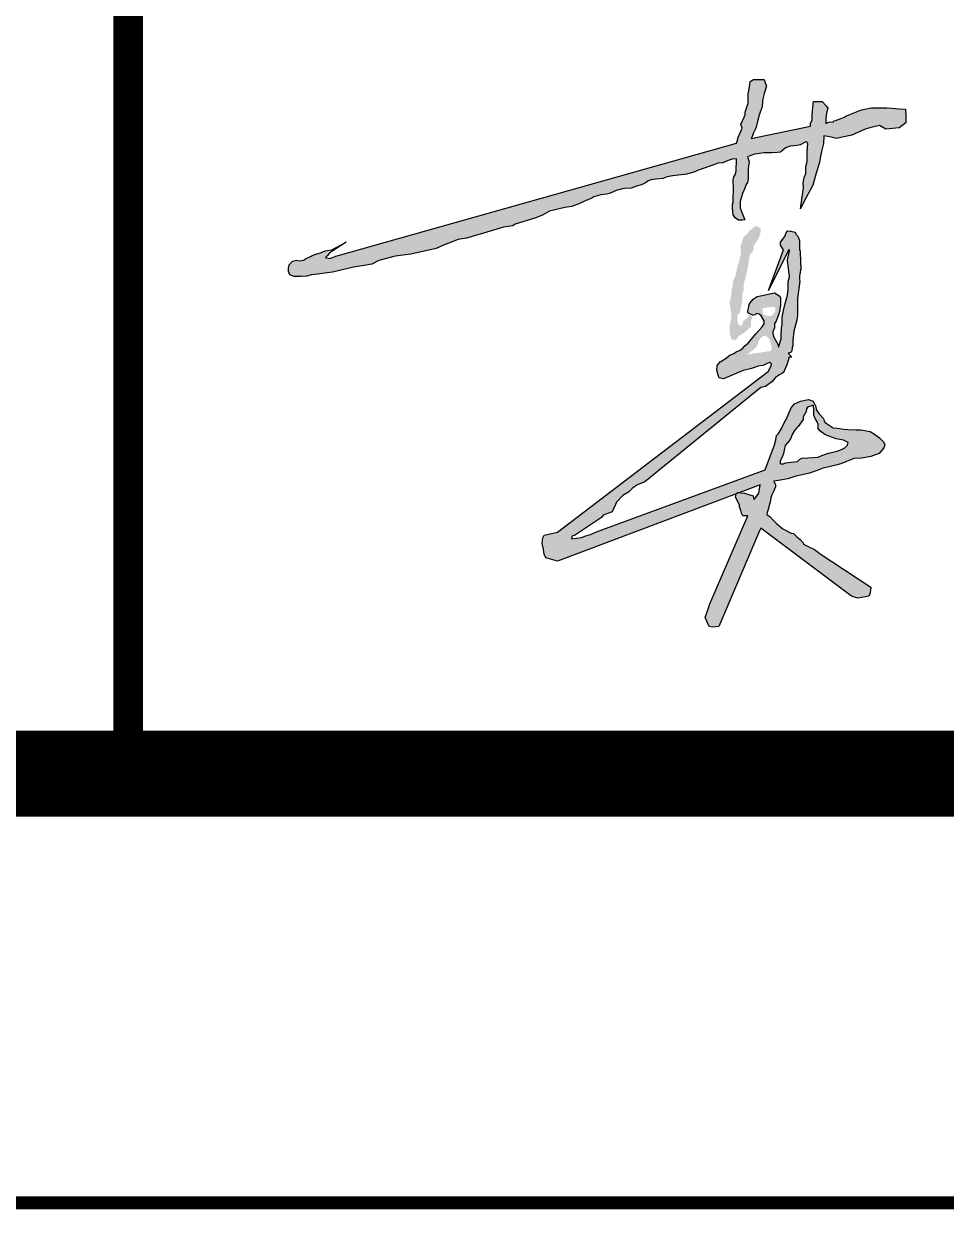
# Model space of a CAD drawing. Header units: millimetres. Extents: x -255 to 9196, y 129 to 426.
# Drawn here: x 2148.4 to 2159.14, y 129.26 to 143.07 of the extents above; entities that cross this region are included whole.
import ezdxf

# ---------------------------------------------------------------- set-up
doc = ezdxf.new("R2010")
doc.units = ezdxf.units.MM
doc.layers.add('不打印', color=7, linetype='Continuous', plot=False)
doc.layers.add('地质-图框', color=7, linetype='Continuous')

msp = doc.modelspace()

# ---------------------------------------------------------------- hatches: boundary and pattern name
h = msp.add_hatch(color=256)
h.paths.add_polyline_path([(2155.12, 141.081), (2155.186, 141.087), (2155.218, 141.097), (2155.297, 141.131), (2155.369, 141.15), (2155.394, 141.153), (2155.473, 141.16), (2155.533, 141.182), (2155.593, 141.197), (2155.646, 141.223), (2155.669, 141.245), (2155.706, 141.257), (2155.76, 141.263), (2155.842, 141.273), (2155.889, 141.289), (2155.958, 141.302), (2156.024, 141.309), (2156.12, 141.32), (2156.213, 141.35), (2156.246, 141.365), (2156.386, 141.413), (2156.412, 141.424), (2156.483, 141.45), (2156.538, 141.453), (2156.601, 141.479), (2156.649, 141.498), (2156.697, 141.501), (2156.697, 141.461), (2156.697, 141.435), (2156.693, 141.42), (2156.693, 141.391), (2156.693, 141.361), (2156.686, 141.32), (2156.667, 141.291), (2156.66, 141.25), (2156.66, 141.217), (2156.664, 141.18), (2156.664, 141.154), (2156.664, 141.121), (2156.66, 141.066), (2156.66, 141.04), (2156.66, 140.995), (2156.653, 140.97), (2156.653, 140.929), (2156.66, 140.848), (2156.684, 140.814), (2156.723, 140.786), (2156.766, 140.786), (2156.795, 140.788), (2156.766, 140.867), (2156.742, 140.929), (2156.742, 140.972), (2156.742, 141.005), (2156.756, 141.058), (2156.77, 141.096), (2156.785, 141.13), (2156.794, 141.158), (2156.809, 141.201), (2156.828, 141.225), (2156.833, 141.264), (2156.833, 141.278), (2156.833, 141.345), (2156.833, 141.383), (2156.837, 141.416), (2156.847, 141.464), (2156.828, 141.522), (2156.866, 141.541), (2156.909, 141.555), (2156.938, 141.56), (2157.019, 141.569), (2157.11, 141.569), (2157.172, 141.574), (2157.21, 141.579), (2157.239, 141.603), (2157.268, 141.627), (2157.325, 141.646), (2157.406, 141.655), (2157.44, 141.665), (2157.497, 141.694), (2157.516, 141.698), (2157.531, 141.675), (2157.521, 141.584), (2157.521, 141.526), (2157.521, 141.469), (2157.507, 141.412), (2157.507, 141.373), (2157.507, 141.33), (2157.488, 141.283), (2157.473, 141.221), (2157.478, 141.163), (2157.445, 140.919), (2157.469, 140.977), (2157.507, 141.044), (2157.555, 141.134), (2157.588, 141.192), (2157.617, 141.307), (2157.636, 141.373), (2157.665, 141.459), (2157.674, 141.507), (2157.689, 141.584), (2157.713, 141.679), (2157.717, 141.77), (2157.784, 141.756), (2157.863, 141.739), (2157.947, 141.756), (2158.043, 141.775), (2158.195, 141.846), (2158.253, 141.861), (2158.363, 141.89), (2158.439, 141.847), (2158.593, 141.861), (2158.67, 141.918), (2158.669, 141.995), (2158.668, 142.077), (2158.592, 142.083), (2158.506, 142.09), (2158.449, 142.095), (2158.377, 142.095), (2158.267, 142.095), (2158.153, 142.07), (2158.095, 142.047), (2157.979, 142.001), (2157.959, 141.989), (2157.944, 141.98), (2157.907, 141.965), (2157.883, 141.959), (2157.857, 141.948), (2157.833, 141.943), (2157.825, 141.926), (2157.782, 141.932), (2157.764, 141.924), (2157.739, 141.912), (2157.739, 141.925), (2157.739, 141.963), (2157.741, 142.006), (2157.748, 142.032), (2157.763, 142.092), (2157.741, 142.118), (2157.695, 142.17), (2157.627, 142.168), (2157.597, 142.167), (2157.593, 142.142), (2157.586, 142.089), (2157.584, 142.066), (2157.579, 142.001), (2157.579, 141.954), (2157.562, 141.913), (2157.56, 141.882), (2156.868, 141.737), (2156.879, 141.761), (2156.893, 141.794), (2156.917, 141.842), (2156.926, 141.868), (2156.943, 141.935), (2156.962, 142.008), (2156.974, 142.042), (2156.996, 142.106), (2157, 142.166), (2157.005, 142.199), (2157.019, 142.263), (2157.034, 142.296), (2157.046, 142.349), (2157.034, 142.385), (2157.019, 142.423), (2157, 142.423), (2156.96, 142.423), (2156.922, 142.423), (2156.895, 142.423), (2156.859, 142.402), (2156.853, 142.363), (2156.845, 142.32), (2156.843, 142.292), (2156.834, 142.256), (2156.834, 142.218), (2156.834, 142.189), (2156.834, 142.149), (2156.815, 142.092), (2156.8, 142.044), (2156.798, 142.016), (2156.788, 141.985), (2156.764, 141.937), (2156.75, 141.899), (2156.765, 141.859), (2156.736, 141.792), (2156.719, 141.755), (2156.712, 141.728), (2156.699, 141.681), (2152.032, 140.366), (2151.992, 140.351), (2151.958, 140.338), (2151.91, 140.35), (2151.929, 140.37), (2151.954, 140.396), (2151.976, 140.418), (2152.007, 140.437), (2152.151, 140.529), (2151.985, 140.442), (2151.907, 140.43), (2151.855, 140.405), (2151.811, 140.393), (2151.755, 140.374), (2151.746, 140.368), (2151.678, 140.334), (2151.656, 140.321), (2151.609, 140.312), (2151.575, 140.321), (2151.526, 140.309), (2151.488, 140.265), (2151.482, 140.228), (2151.479, 140.188), (2151.495, 140.151), (2151.547, 140.129), (2151.625, 140.129), (2151.69, 140.132), (2151.749, 140.151), (2151.786, 140.154), (2151.994, 140.182), (2152.236, 140.237), (2152.36, 140.256), (2152.453, 140.275), (2152.534, 140.318), (2152.723, 140.365), (2152.906, 140.389), (2153.202, 140.454), (2153.287, 140.495), (2153.457, 140.561), (2153.554, 140.577), (2153.75, 140.634), (2153.983, 140.703), (2154.093, 140.719), (2154.122, 140.738), (2154.348, 140.81), (2154.437, 140.845), (2154.522, 140.892), (2154.698, 140.933), (2154.78, 140.946), (2154.862, 140.977), (2154.919, 141.005), (2154.975, 141.027), (2155.013, 141.043), (2155.035, 141.056)])
h.paths.add_polyline_path([(2156.922, 140.528), (2156.938, 140.544), (2156.949, 140.56), (2156.971, 140.614), (2156.981, 140.657), (2156.981, 140.689), (2156.947, 140.712), (2156.94, 140.716), (2156.934, 140.716), (2156.927, 140.716), (2156.908, 140.716), (2156.903, 140.704), (2156.897, 140.698), (2156.852, 140.664), (2156.836, 140.648), (2156.819, 140.62), (2156.793, 140.603), (2156.78, 140.59), (2156.778, 140.578), (2156.772, 140.563), (2156.761, 140.531), (2156.744, 140.478), (2156.746, 140.453), (2156.749, 140.412), (2156.749, 140.383), (2156.738, 140.351), (2156.736, 140.338), (2156.729, 140.31), (2156.719, 140.281), (2156.712, 140.257), (2156.71, 140.249), (2156.702, 140.211), (2156.693, 140.166), (2156.687, 140.143), (2156.67, 140.103), (2156.659, 140.084), (2156.657, 140.06), (2156.653, 140.016), (2156.64, 139.963), (2156.638, 139.937), (2156.638, 139.916), (2156.632, 139.886), (2156.618, 139.828), (2156.628, 139.759), (2156.639, 139.695), (2156.639, 139.674), (2156.639, 139.658), (2156.628, 139.593), (2156.623, 139.577), (2156.618, 139.545), (2156.618, 139.529), (2156.618, 139.503), (2156.618, 139.465), (2156.634, 139.422), (2156.644, 139.396), (2156.698, 139.396), (2156.719, 139.433), (2156.789, 139.476), (2156.842, 139.524), (2156.869, 139.545), (2156.869, 139.572), (2156.869, 139.599), (2156.869, 139.62), (2156.88, 139.647), (2156.885, 139.663), (2156.832, 139.695), (2156.842, 139.679), (2156.837, 139.663), (2156.794, 139.625), (2156.773, 139.609), (2156.773, 139.588), (2156.767, 139.567), (2156.746, 139.556), (2156.719, 139.572), (2156.709, 139.604), (2156.709, 139.62), (2156.709, 139.679), (2156.741, 139.716), (2156.746, 139.754), (2156.767, 139.845), (2156.767, 139.893), (2156.767, 139.93), (2156.773, 139.946), (2156.783, 139.978), (2156.783, 140.032), (2156.789, 140.069), (2156.805, 140.117), (2156.805, 140.133), (2156.821, 140.197), (2156.837, 140.261), (2156.837, 140.277), (2156.842, 140.32), (2156.848, 140.357), (2156.858, 140.389), (2156.885, 140.416), (2156.896, 140.443), (2156.901, 140.486)])
h.paths.add_polyline_path([(2157.432, 140.494), (2157.432, 140.516), (2157.434, 140.531), (2157.431, 140.549), (2157.419, 140.581), (2157.409, 140.605), (2157.395, 140.619), (2157.387, 140.634), (2157.384, 140.642), (2157.366, 140.651), (2157.327, 140.658), (2157.293, 140.66), (2157.272, 140.632), (2157.266, 140.604), (2157.238, 140.563), (2157.21, 140.528), (2157.21, 140.494), (2157.245, 140.439), (2157.072, 139.968), (2157.307, 140.445), (2157.314, 140.432), (2157.293, 140.321), (2157.314, 140.127), (2157.3, 140.072), (2157.3, 140.024), (2157.3, 139.982), (2157.293, 139.913), (2157.266, 139.816), (2157.245, 139.733), (2157.231, 139.657), (2157.231, 139.574), (2157.224, 139.526), (2157.217, 139.45), (2157.217, 139.402), (2157.189, 139.305), (2157.183, 139.333), (2157.134, 139.422), (2157.12, 139.464), (2157.12, 139.485), (2157.141, 139.533), (2157.141, 139.561), (2157.141, 139.581), (2157.162, 139.609), (2157.189, 139.685), (2157.203, 139.733), (2157.203, 139.754), (2157.21, 139.796), (2157.21, 139.879), (2157.203, 139.899), (2157.141, 139.941), (2156.979, 139.906), (2156.938, 139.895), (2156.892, 139.866), (2156.857, 139.825), (2156.846, 139.804), (2156.838, 139.76), (2156.83, 139.731), (2156.83, 139.709), (2156.838, 139.704), (2156.887, 139.679), (2156.898, 139.679), (2156.917, 139.682), (2156.933, 139.698), (2156.963, 139.693), (2156.984, 139.671), (2156.998, 139.652), (2157.019, 139.615), (2157.019, 139.577), (2156.998, 139.542), (2156.925, 139.463), (2156.835, 139.353), (2156.8, 139.325), (2156.771, 139.296), (2156.741, 139.273), (2156.694, 139.254), (2156.666, 139.234), (2156.622, 139.213), (2156.565, 139.169), (2156.507, 139.135), (2156.473, 139.092), (2156.468, 139.04), (2156.483, 138.981), (2156.495, 138.948), (2156.547, 138.937), (2156.776, 139.035), (2156.874, 139.059), (2156.949, 139.085), (2157.007, 139.095), (2157.046, 139.112), (2157.082, 139.127), (2157.092, 139.127), (2157.106, 139.114), (2157.106, 139.106), (2157.097, 139.082), (2157.069, 139.023), (2154.612, 137.15), (2154.46, 137.118), (2154.444, 137.086), (2154.436, 137.022), (2154.452, 136.95), (2154.46, 136.894), (2154.476, 136.854), (2154.612, 136.814), (2156.691, 137.596), (2156.71, 137.614), (2156.734, 137.612), (2156.974, 137.702), (2156.966, 137.654), (2156.958, 137.606), (2156.918, 137.55), (2156.902, 137.534), (2156.894, 137.574), (2156.79, 137.606), (2156.734, 137.612), (2156.693, 137.596), (2156.686, 137.558), (2156.734, 137.47), (2156.734, 137.446), (2156.75, 137.406), (2156.758, 137.374), (2156.774, 137.342), (2156.83, 137.342), (2156.389, 136.318), (2156.365, 136.246), (2156.333, 136.158), (2156.381, 136.054), (2156.413, 136.046), (2156.493, 136.054), (2156.966, 137.166), (2156.982, 137.198), (2158.039, 136.406), (2158.111, 136.382), (2158.239, 136.406), (2158.255, 136.446), (2158.263, 136.51), (2157.663, 136.906), (2157.653, 136.916), (2157.606, 136.949), (2157.542, 136.982), (2157.479, 137.011), (2157.473, 137.027), (2157.438, 137.066), (2157.401, 137.096), (2157.362, 137.135), (2157.335, 137.142), (2157.239, 137.189), (2157.19, 137.23), (2157.166, 137.252), (2157.127, 137.291), (2157.092, 137.33), (2157.053, 137.357), (2157.055, 137.381), (2157.074, 137.439), (2157.074, 137.449), (2157.09, 137.5), (2157.1, 137.551), (2157.11, 137.586), (2157.13, 137.627), (2157.151, 137.678), (2157.151, 137.703), (2157.135, 137.744), (2157.212, 137.759), (2157.298, 137.774), (2157.379, 137.799), (2157.547, 137.84), (2157.669, 137.881), (2157.705, 137.896), (2157.776, 137.911), (2157.857, 137.932), (2157.913, 137.947), (2158.066, 138.008), (2158.157, 138.013), (2158.264, 138.033), (2158.325, 138.058), (2158.36, 138.069), (2158.416, 138.135), (2158.426, 138.17), (2158.411, 138.206), (2158.365, 138.251), (2158.304, 138.292), (2158.254, 138.323), (2158.147, 138.343), (2158.091, 138.343), (2157.994, 138.348), (2157.949, 138.353), (2157.872, 138.363), (2157.822, 138.368), (2157.811, 138.373), (2157.73, 138.429), (2157.72, 138.444), (2157.71, 138.475), (2157.659, 138.536), (2157.628, 138.582), (2157.623, 138.617), (2157.593, 138.678), (2157.537, 138.698), (2157.445, 138.678), (2157.374, 138.648), (2157.334, 138.602), (2157.324, 138.571), (2157.313, 138.546), (2157.278, 138.465), (2157.252, 138.424), (2157.222, 138.358), (2157.186, 138.302), (2157.166, 138.277), (2157.156, 138.226), (2157.141, 138.17), (2157.034, 137.876), (2155.067, 137.156), (2154.996, 137.126), (2154.944, 137.108), (2154.893, 137.09), (2154.835, 137.082), (2154.776, 137.076), (2154.78, 137.092), (2154.782, 137.104), (2154.813, 137.112), (2154.833, 137.13), (2155.127, 137.321), (2155.146, 137.349), (2155.251, 137.387), (2155.289, 137.473), (2155.299, 137.502), (2155.375, 137.578), (2155.442, 137.616), (2155.489, 137.664), (2155.547, 137.702), (2155.632, 137.74), (2156.981, 138.837), (2157.035, 138.85), (2157.11, 138.904), (2157.151, 138.952), (2157.198, 138.986), (2157.225, 138.999), (2157.246, 139.013), (2157.286, 139.101), (2157.313, 139.189), (2157.341, 139.189), (2157.3, 139.236), (2157.334, 139.25), (2157.341, 139.264), (2157.347, 139.304), (2157.354, 139.325), (2157.354, 139.338), (2157.354, 139.386), (2157.368, 139.494), (2157.402, 139.623), (2157.408, 139.684), (2157.408, 139.752), (2157.408, 139.874), (2157.436, 140.077), (2157.433, 140.091), (2157.431, 140.121), (2157.431, 140.14), (2157.437, 140.158), (2157.439, 140.169), (2157.44, 140.179), (2157.442, 140.203), (2157.446, 140.217), (2157.446, 140.222), (2157.446, 140.24), (2157.446, 140.258), (2157.444, 140.27), (2157.442, 140.297), (2157.442, 140.32), (2157.444, 140.346), (2157.441, 140.372), (2157.438, 140.383), (2157.438, 140.396), (2157.438, 140.404), (2157.438, 140.426), (2157.434, 140.445), (2157.433, 140.451)], flags=17)
h.paths.add_polyline_path([(2157.21, 139.879), (2157.203, 139.899), (2157.141, 139.941), (2156.979, 139.906), (2156.938, 139.895), (2156.892, 139.866), (2156.857, 139.825), (2156.846, 139.804), (2156.838, 139.76), (2156.83, 139.731), (2156.83, 139.709), (2156.838, 139.704), (2156.887, 139.679), (2156.898, 139.679), (2156.917, 139.682), (2156.933, 139.698), (2156.963, 139.693), (2156.984, 139.671), (2156.998, 139.652), (2157.019, 139.615), (2157.019, 139.577), (2156.998, 139.542), (2156.925, 139.463), (2156.835, 139.353), (2156.8, 139.325), (2156.771, 139.296), (2156.741, 139.273), (2156.694, 139.254), (2156.666, 139.234), (2156.622, 139.213), (2156.565, 139.169), (2156.507, 139.135), (2156.473, 139.092), (2156.468, 139.04), (2156.483, 138.981), (2156.495, 138.948), (2156.547, 138.937), (2156.776, 139.035), (2156.874, 139.059), (2156.949, 139.085), (2157.007, 139.095), (2157.046, 139.112), (2157.082, 139.127), (2157.092, 139.127), (2157.106, 139.114), (2157.106, 139.106), (2157.097, 139.082), (2157.069, 139.023), (2154.612, 137.15), (2154.46, 137.118), (2154.444, 137.086), (2154.436, 137.022), (2154.452, 136.95), (2154.46, 136.894), (2154.476, 136.854), (2154.612, 136.814), (2156.693, 137.596), (2156.694, 137.598), (2156.71, 137.614), (2156.734, 137.612), (2156.974, 137.702), (2156.966, 137.654), (2156.958, 137.606), (2156.918, 137.55), (2156.902, 137.534), (2156.894, 137.574), (2156.79, 137.606), (2156.734, 137.612), (2156.693, 137.596), (2156.686, 137.558), (2156.734, 137.47), (2156.734, 137.446), (2156.75, 137.406), (2156.758, 137.374), (2156.774, 137.342), (2156.83, 137.342), (2156.389, 136.318), (2156.365, 136.246), (2156.333, 136.158), (2156.381, 136.054), (2156.413, 136.046), (2156.493, 136.054), (2156.966, 137.166), (2156.982, 137.198), (2158.039, 136.406), (2158.111, 136.382), (2158.239, 136.406), (2158.255, 136.446), (2158.263, 136.51), (2157.663, 136.906), (2157.653, 136.916), (2157.606, 136.949), (2157.542, 136.982), (2157.479, 137.011), (2157.473, 137.027), (2157.438, 137.066), (2157.401, 137.096), (2157.362, 137.135), (2157.335, 137.142), (2157.239, 137.189), (2157.19, 137.23), (2157.166, 137.252), (2157.127, 137.291), (2157.092, 137.33), (2157.053, 137.357), (2157.055, 137.381), (2157.074, 137.439), (2157.074, 137.449), (2157.09, 137.5), (2157.1, 137.551), (2157.11, 137.586), (2157.13, 137.627), (2157.151, 137.678), (2157.151, 137.703), (2157.135, 137.744), (2157.212, 137.759), (2157.298, 137.774), (2157.379, 137.799), (2157.547, 137.84), (2157.669, 137.881), (2157.705, 137.896), (2157.776, 137.911), (2157.857, 137.932), (2157.913, 137.947), (2158.066, 138.008), (2158.157, 138.013), (2158.264, 138.033), (2158.325, 138.058), (2158.36, 138.069), (2158.416, 138.135), (2158.426, 138.17), (2158.411, 138.206), (2158.365, 138.251), (2158.304, 138.292), (2158.254, 138.323), (2158.147, 138.343), (2158.091, 138.343), (2157.994, 138.348), (2157.949, 138.353), (2157.872, 138.363), (2157.822, 138.368), (2157.811, 138.373), (2157.73, 138.429), (2157.72, 138.444), (2157.71, 138.475), (2157.659, 138.536), (2157.628, 138.582), (2157.623, 138.617), (2157.593, 138.678), (2157.537, 138.698), (2157.445, 138.678), (2157.374, 138.648), (2157.334, 138.602), (2157.324, 138.571), (2157.313, 138.546), (2157.278, 138.465), (2157.252, 138.424), (2157.222, 138.358), (2157.186, 138.302), (2157.166, 138.277), (2157.156, 138.226), (2157.141, 138.17), (2157.034, 137.876), (2155.067, 137.156), (2154.996, 137.126), (2154.944, 137.108), (2154.893, 137.09), (2154.835, 137.082), (2154.776, 137.076), (2154.78, 137.092), (2154.782, 137.104), (2154.813, 137.112), (2154.833, 137.13), (2155.127, 137.321), (2155.146, 137.349), (2155.251, 137.387), (2155.289, 137.473), (2155.299, 137.502), (2155.375, 137.578), (2155.442, 137.616), (2155.489, 137.664), (2155.547, 137.702), (2155.632, 137.74), (2156.981, 138.837), (2157.035, 138.85), (2157.11, 138.904), (2157.151, 138.952), (2157.198, 138.986), (2157.225, 138.999), (2157.246, 139.013), (2157.286, 139.101), (2157.313, 139.189), (2157.341, 139.189), (2157.3, 139.236), (2157.334, 139.25), (2157.341, 139.264), (2157.347, 139.304), (2157.354, 139.325), (2157.354, 139.338), (2157.354, 139.386), (2157.368, 139.494), (2157.402, 139.623), (2157.408, 139.684), (2157.408, 139.752), (2157.408, 139.874), (2157.436, 140.077), (2157.433, 140.091), (2157.431, 140.121), (2157.431, 140.14), (2157.437, 140.158), (2157.439, 140.169), (2157.44, 140.179), (2157.442, 140.203), (2157.446, 140.217), (2157.446, 140.222), (2157.446, 140.24), (2157.446, 140.258), (2157.444, 140.27), (2157.442, 140.297), (2157.442, 140.32), (2157.444, 140.346), (2157.441, 140.372), (2157.438, 140.383), (2157.438, 140.396), (2157.438, 140.404), (2157.438, 140.426), (2157.434, 140.445), (2157.433, 140.451), (2157.432, 140.494), (2157.432, 140.516), (2157.434, 140.531), (2157.431, 140.549), (2157.419, 140.581), (2157.409, 140.605), (2157.395, 140.619), (2157.387, 140.634), (2157.384, 140.642), (2157.366, 140.651), (2157.327, 140.658), (2157.293, 140.66), (2157.272, 140.632), (2157.266, 140.604), (2157.238, 140.563), (2157.21, 140.528), (2157.21, 140.494), (2157.245, 140.439), (2157.072, 139.968), (2157.307, 140.445), (2157.314, 140.432), (2157.293, 140.321), (2157.314, 140.127), (2157.3, 140.072), (2157.3, 140.024), (2157.3, 139.982), (2157.293, 139.913), (2157.266, 139.816), (2157.245, 139.733), (2157.231, 139.657), (2157.231, 139.574), (2157.224, 139.526), (2157.217, 139.45), (2157.217, 139.402), (2157.189, 139.305), (2157.183, 139.333), (2157.134, 139.422), (2157.12, 139.464), (2157.12, 139.485), (2157.141, 139.533), (2157.141, 139.561), (2157.141, 139.581), (2157.162, 139.609), (2157.189, 139.685), (2157.203, 139.733), (2157.203, 139.754), (2157.21, 139.796)], flags=17)
h = msp.add_hatch(color=256)
h.paths.add_polyline_path([(2157.313, 139.189), (2157.341, 139.189), (2157.3, 139.236), (2157.334, 139.25), (2157.341, 139.264), (2157.347, 139.304), (2157.354, 139.325), (2157.354, 139.338), (2157.354, 139.386), (2157.368, 139.494), (2157.402, 139.623), (2157.408, 139.684), (2157.408, 139.752), (2157.408, 139.874), (2157.436, 140.077), (2157.433, 140.091), (2157.431, 140.121), (2157.431, 140.14), (2157.437, 140.158), (2157.439, 140.169), (2157.44, 140.179), (2157.442, 140.203), (2157.446, 140.217), (2157.446, 140.222), (2157.446, 140.24), (2157.446, 140.258), (2157.444, 140.27), (2157.442, 140.297), (2157.442, 140.32), (2157.444, 140.346), (2157.441, 140.372), (2157.438, 140.383), (2157.438, 140.396), (2157.438, 140.404), (2157.438, 140.426), (2157.434, 140.445), (2157.433, 140.451), (2157.432, 140.494), (2157.432, 140.516), (2157.434, 140.531), (2157.431, 140.549), (2157.419, 140.581), (2157.409, 140.605), (2157.395, 140.619), (2157.387, 140.634), (2157.384, 140.642), (2157.366, 140.651), (2157.327, 140.658), (2157.293, 140.66), (2157.272, 140.632), (2157.266, 140.604), (2157.238, 140.563), (2157.21, 140.528), (2157.21, 140.494), (2157.245, 140.439), (2157.072, 139.968), (2157.307, 140.445), (2157.314, 140.432), (2157.293, 140.321), (2157.314, 140.127), (2157.3, 140.072), (2157.3, 140.024), (2157.3, 139.982), (2157.293, 139.913), (2157.266, 139.816), (2157.245, 139.733), (2157.231, 139.657), (2157.231, 139.574), (2157.224, 139.526), (2157.217, 139.45), (2157.217, 139.402), (2157.189, 139.305), (2157.183, 139.333), (2157.134, 139.422), (2157.12, 139.464), (2157.12, 139.485), (2157.141, 139.533), (2157.141, 139.561), (2157.141, 139.581), (2157.162, 139.609), (2157.189, 139.685), (2157.203, 139.733), (2157.203, 139.754), (2157.21, 139.796), (2157.21, 139.879), (2157.203, 139.899), (2157.141, 139.941), (2156.979, 139.906), (2156.938, 139.895), (2156.892, 139.866), (2156.857, 139.825), (2156.846, 139.804), (2156.838, 139.76), (2156.83, 139.731), (2156.83, 139.709), (2156.838, 139.704), (2156.887, 139.679), (2156.898, 139.679), (2156.917, 139.682), (2156.933, 139.698), (2156.963, 139.693), (2156.984, 139.671), (2156.998, 139.652), (2157.019, 139.615), (2157.019, 139.577), (2156.998, 139.542), (2156.925, 139.463), (2156.835, 139.353), (2156.8, 139.325), (2156.771, 139.296), (2156.741, 139.273), (2156.694, 139.254), (2156.666, 139.234), (2156.622, 139.213), (2156.565, 139.169), (2156.507, 139.135), (2156.473, 139.092), (2156.468, 139.04), (2156.483, 138.981), (2156.495, 138.948), (2156.547, 138.937), (2156.776, 139.035), (2156.874, 139.059), (2156.949, 139.085), (2157.007, 139.095), (2157.046, 139.112), (2157.082, 139.127), (2157.092, 139.127), (2157.106, 139.114), (2157.106, 139.106), (2157.097, 139.082), (2157.069, 139.023), (2154.612, 137.15), (2154.46, 137.118), (2154.444, 137.086), (2154.436, 137.022), (2154.452, 136.95), (2154.46, 136.894), (2154.476, 136.854), (2154.612, 136.814), (2156.691, 137.596), (2156.71, 137.614), (2156.734, 137.612), (2156.974, 137.702), (2156.966, 137.654), (2156.958, 137.606), (2156.918, 137.55), (2156.902, 137.534), (2156.894, 137.574), (2156.79, 137.606), (2156.734, 137.612), (2156.693, 137.596), (2156.686, 137.558), (2156.734, 137.47), (2156.734, 137.446), (2156.75, 137.406), (2156.758, 137.374), (2156.774, 137.342), (2156.83, 137.342), (2156.389, 136.318), (2156.365, 136.246), (2156.333, 136.158), (2156.381, 136.054), (2156.413, 136.046), (2156.493, 136.054), (2156.966, 137.166), (2156.982, 137.198), (2158.039, 136.406), (2158.111, 136.382), (2158.239, 136.406), (2158.255, 136.446), (2158.263, 136.51), (2157.663, 136.906), (2157.653, 136.916), (2157.606, 136.949), (2157.542, 136.982), (2157.479, 137.011), (2157.473, 137.027), (2157.438, 137.066), (2157.401, 137.096), (2157.362, 137.135), (2157.335, 137.142), (2157.239, 137.189), (2157.19, 137.23), (2157.166, 137.252), (2157.127, 137.291), (2157.092, 137.33), (2157.053, 137.357), (2157.055, 137.381), (2157.074, 137.439), (2157.074, 137.449), (2157.09, 137.5), (2157.1, 137.551), (2157.11, 137.586), (2157.13, 137.627), (2157.151, 137.678), (2157.151, 137.703), (2157.135, 137.744), (2157.212, 137.759), (2157.298, 137.774), (2157.379, 137.799), (2157.547, 137.84), (2157.669, 137.881), (2157.705, 137.896), (2157.776, 137.911), (2157.857, 137.932), (2157.913, 137.947), (2158.066, 138.008), (2158.157, 138.013), (2158.264, 138.033), (2158.325, 138.058), (2158.36, 138.069), (2158.416, 138.135), (2158.426, 138.17), (2158.411, 138.206), (2158.365, 138.251), (2158.304, 138.292), (2158.254, 138.323), (2158.147, 138.343), (2158.091, 138.343), (2157.994, 138.348), (2157.949, 138.353), (2157.872, 138.363), (2157.822, 138.368), (2157.811, 138.373), (2157.73, 138.429), (2157.72, 138.444), (2157.71, 138.475), (2157.659, 138.536), (2157.628, 138.582), (2157.623, 138.617), (2157.593, 138.678), (2157.537, 138.698), (2157.445, 138.678), (2157.374, 138.648), (2157.334, 138.602), (2157.324, 138.571), (2157.313, 138.546), (2157.278, 138.465), (2157.252, 138.424), (2157.222, 138.358), (2157.186, 138.302), (2157.166, 138.277), (2157.156, 138.226), (2157.141, 138.17), (2157.034, 137.876), (2155.067, 137.156), (2154.996, 137.126), (2154.944, 137.108), (2154.893, 137.09), (2154.835, 137.082), (2154.776, 137.076), (2154.78, 137.092), (2154.782, 137.104), (2154.813, 137.112), (2154.833, 137.13), (2155.127, 137.321), (2155.146, 137.349), (2155.251, 137.387), (2155.289, 137.473), (2155.299, 137.502), (2155.375, 137.578), (2155.442, 137.616), (2155.489, 137.664), (2155.547, 137.702), (2155.632, 137.74), (2156.981, 138.837), (2157.035, 138.85), (2157.11, 138.904), (2157.151, 138.952), (2157.198, 138.986), (2157.225, 138.999), (2157.246, 139.013), (2157.286, 139.101)])
h.paths.add_polyline_path([(2156.948, 139.239), (2156.88, 139.23), (2156.857, 139.224), (2156.833, 139.224), (2156.859, 139.251), (2156.874, 139.264), (2156.899, 139.281), (2156.934, 139.317), (2156.948, 139.345), (2156.955, 139.375), (2156.983, 139.418), (2156.995, 139.426), (2157.013, 139.439), (2157.051, 139.431), (2157.062, 139.422), (2157.077, 139.403), (2157.089, 139.375), (2157.1, 139.343), (2157.109, 139.298), (2157.109, 139.29), (2157.104, 139.277), (2157.102, 139.268), (2157.101, 139.264)], flags=16)
h.paths.add_polyline_path([(2157.103, 139.67), (2157.052, 139.672), (2157.011, 139.689), (2157.004, 139.704), (2157.003, 139.726), (2157.001, 139.747), (2157.001, 139.756), (2157.009, 139.76), (2157.068, 139.772), (2157.142, 139.774), (2157.15, 139.755), (2157.151, 139.739), (2157.15, 139.728), (2157.137, 139.704), (2157.119, 139.683)], flags=16)
h.paths.add_polyline_path([(2157.526, 138.606), (2157.594, 138.632), (2157.594, 138.616), (2157.594, 138.608), (2157.6, 138.59), (2157.598, 138.568), (2157.598, 138.538), (2157.6, 138.512), (2157.608, 138.494), (2157.618, 138.469), (2157.638, 138.437), (2157.648, 138.407), (2157.65, 138.383), (2157.65, 138.361), (2157.67, 138.333), (2157.727, 138.291), (2157.775, 138.27), (2157.859, 138.24), (2157.944, 138.224), (2157.998, 138.198), (2157.992, 138.166), (2157.96, 138.136), (2157.921, 138.114), (2157.871, 138.097), (2157.771, 138.071), (2157.692, 138.045), (2157.648, 138.025), (2157.528, 138.019), (2157.459, 138.013), (2157.437, 138.003), (2157.409, 137.975), (2157.268, 137.959), (2157.246, 137.947), (2157.214, 137.949), (2157.206, 137.955), (2157.206, 137.979), (2157.212, 137.991), (2157.23, 138.025), (2157.244, 138.069), (2157.254, 138.106), (2157.266, 138.16), (2157.311, 138.214), (2157.333, 138.246), (2157.347, 138.291), (2157.375, 138.337), (2157.401, 138.369), (2157.415, 138.383), (2157.473, 138.465), (2157.473, 138.494), (2157.504, 138.55), (2157.512, 138.576), (2157.512, 138.59)], flags=16)

# ---------------------------------------------------------------- linework, layer by layer
at = {"const_width": 0.345}
for points in [[(2126.631, 171.112), (2310.49, 171.112), (2310.49, 134.34), (2126.631, 134.34), (2126.631, 171.112)], [(2126.631, 171.112), (2310.49, 171.112), (2310.49, 134.34), (2126.631, 134.34), (2126.631, 171.112)], [(2149.613, 134.34), (2149.613, 171.112)]]:
    msp.add_lwpolyline(points, dxfattribs=at)
for points in [[(2152.151, 140.529), (2152.007, 140.437), (2151.976, 140.418), (2151.954, 140.396), (2151.954, 140.396), (2151.929, 140.37), (2151.929, 140.37), (2151.91, 140.35), (2151.91, 140.35), (2151.958, 140.338), (2151.992, 140.351), (2152.032, 140.366), (2156.699, 141.681), (2156.712, 141.728), (2156.719, 141.755), (2156.719, 141.755), (2156.736, 141.792), (2156.736, 141.792), (2156.765, 141.859), (2156.75, 141.899), (2156.764, 141.937), (2156.764, 141.937), (2156.788, 141.985), (2156.798, 142.016), (2156.8, 142.044), (2156.8, 142.044), (2156.815, 142.092), (2156.815, 142.092), (2156.834, 142.149), (2156.834, 142.189), (2156.834, 142.218), (2156.834, 142.256), (2156.843, 142.292), (2156.845, 142.32), (2156.853, 142.363), (2156.853, 142.363), (2156.859, 142.402), (2156.859, 142.402), (2156.895, 142.423), (2156.895, 142.423), (2156.922, 142.423), (2156.96, 142.423), (2157, 142.423), (2157.019, 142.423), (2157.034, 142.385), (2157.034, 142.385), (2157.046, 142.349), (2157.034, 142.296), (2157.019, 142.263), (2157.019, 142.263), (2157.005, 142.199), (2157, 142.166), (2157, 142.166), (2156.996, 142.106), (2156.996, 142.106), (2156.974, 142.042), (2156.962, 142.008), (2156.943, 141.935), (2156.926, 141.868), (2156.917, 141.842), (2156.893, 141.794), (2156.893, 141.794), (2156.879, 141.761), (2156.868, 141.737), (2157.56, 141.882), (2157.562, 141.913), (2157.562, 141.913), (2157.579, 141.954), (2157.579, 141.954), (2157.579, 142.001), (2157.579, 142.001), (2157.584, 142.066), (2157.586, 142.089), (2157.586, 142.089), (2157.593, 142.142), (2157.593, 142.142), (2157.597, 142.167), (2157.597, 142.167), (2157.627, 142.168), (2157.627, 142.168), (2157.695, 142.17), (2157.695, 142.17), (2157.741, 142.118), (2157.763, 142.092), (2157.748, 142.032), (2157.741, 142.006), (2157.741, 142.006), (2157.739, 141.963), (2157.739, 141.963), (2157.739, 141.925), (2157.739, 141.912), (2157.764, 141.924), (2157.782, 141.932), (2157.825, 141.926), (2157.833, 141.943), (2157.857, 141.948), (2157.883, 141.959), (2157.907, 141.965), (2157.944, 141.98), (2157.959, 141.989), (2157.979, 142.001), (2158.095, 142.047), (2158.153, 142.07), (2158.267, 142.095), (2158.267, 142.095), (2158.377, 142.095), (2158.449, 142.095), (2158.506, 142.09), (2158.592, 142.083), (2158.668, 142.077), (2158.669, 141.995), (2158.669, 141.995), (2158.67, 141.918), (2158.593, 141.861), (2158.593, 141.861), (2158.439, 141.847), (2158.363, 141.89), (2158.363, 141.89), (2158.253, 141.861), (2158.195, 141.846), (2158.195, 141.846), (2158.043, 141.775), (2158.043, 141.775), (2157.947, 141.756), (2157.947, 141.756), (2157.863, 141.739), (2157.784, 141.756), (2157.717, 141.77), (2157.713, 141.679), (2157.713, 141.679), (2157.689, 141.584), (2157.689, 141.584), (2157.674, 141.507), (2157.665, 141.459), (2157.665, 141.459), (2157.636, 141.373), (2157.617, 141.307), (2157.617, 141.307), (2157.588, 141.192), (2157.555, 141.134), (2157.555, 141.134), (2157.507, 141.044), (2157.507, 141.044), (2157.469, 140.977), (2157.469, 140.977), (2157.445, 140.919), (2157.478, 141.163), (2157.473, 141.221), (2157.488, 141.283), (2157.507, 141.33), (2157.507, 141.373), (2157.507, 141.412), (2157.521, 141.469), (2157.521, 141.526), (2157.521, 141.584), (2157.531, 141.675), (2157.516, 141.698), (2157.497, 141.694), (2157.44, 141.665), (2157.406, 141.655), (2157.325, 141.646), (2157.268, 141.627), (2157.239, 141.603), (2157.21, 141.579), (2157.172, 141.574), (2157.11, 141.569), (2157.019, 141.569), (2156.938, 141.56), (2156.909, 141.555), (2156.866, 141.541), (2156.866, 141.541), (2156.828, 141.522), (2156.847, 141.464), (2156.837, 141.416), (2156.833, 141.383), (2156.833, 141.345), (2156.833, 141.278), (2156.833, 141.264), (2156.828, 141.225), (2156.809, 141.201), (2156.794, 141.158), (2156.785, 141.13), (2156.77, 141.096), (2156.756, 141.058), (2156.742, 141.005), (2156.742, 140.972), (2156.742, 140.929), (2156.766, 140.867), (2156.795, 140.788), (2156.766, 140.786), (2156.723, 140.786), (2156.684, 140.814), (2156.66, 140.848), (2156.653, 140.929), (2156.653, 140.97), (2156.66, 140.995), (2156.66, 141.04), (2156.66, 141.066), (2156.664, 141.121), (2156.664, 141.154), (2156.664, 141.18), (2156.66, 141.217), (2156.66, 141.25), (2156.667, 141.291), (2156.686, 141.32), (2156.693, 141.361), (2156.693, 141.391), (2156.693, 141.42), (2156.697, 141.435), (2156.697, 141.461), (2156.697, 141.501), (2156.649, 141.498), (2156.601, 141.479), (2156.538, 141.453), (2156.483, 141.45), (2156.412, 141.424), (2156.386, 141.413), (2156.246, 141.365), (2156.213, 141.35), (2156.12, 141.32), (2156.024, 141.309), (2155.958, 141.302), (2155.889, 141.289), (2155.842, 141.273), (2155.76, 141.263), (2155.706, 141.257), (2155.669, 141.245), (2155.646, 141.223), (2155.593, 141.197), (2155.533, 141.182), (2155.473, 141.16), (2155.394, 141.153), (2155.369, 141.15), (2155.297, 141.131), (2155.218, 141.097), (2155.186, 141.087), (2155.12, 141.081), (2155.035, 141.056), (2155.013, 141.043), (2154.975, 141.027), (2154.919, 141.005), (2154.862, 140.977), (2154.78, 140.946), (2154.698, 140.933), (2154.522, 140.892), (2154.437, 140.845), (2154.348, 140.81), (2154.122, 140.738), (2154.093, 140.719), (2153.983, 140.703), (2153.75, 140.634), (2153.554, 140.577), (2153.457, 140.561), (2153.287, 140.495), (2153.202, 140.454), (2152.906, 140.389), (2152.723, 140.365), (2152.534, 140.318), (2152.453, 140.275), (2152.36, 140.256), (2152.236, 140.237), (2151.994, 140.182), (2151.786, 140.154), (2151.749, 140.151), (2151.69, 140.132), (2151.625, 140.129), (2151.547, 140.129), (2151.495, 140.151), (2151.479, 140.188), (2151.482, 140.228), (2151.488, 140.265), (2151.526, 140.309), (2151.575, 140.321), (2151.609, 140.312), (2151.656, 140.321), (2151.678, 140.334), (2151.746, 140.368), (2151.755, 140.374), (2151.811, 140.393), (2151.855, 140.405), (2151.907, 140.43), (2151.985, 140.442), (2152.151, 140.529)], [(2157.327, 140.658), (2157.366, 140.651), (2157.384, 140.642), (2157.387, 140.634), (2157.395, 140.619), (2157.409, 140.605), (2157.419, 140.581), (2157.431, 140.549), (2157.434, 140.531), (2157.432, 140.516), (2157.432, 140.494), (2157.433, 140.451), (2157.434, 140.445), (2157.438, 140.426), (2157.438, 140.404), (2157.438, 140.396), (2157.438, 140.383), (2157.441, 140.372), (2157.444, 140.346), (2157.442, 140.32), (2157.442, 140.297), (2157.444, 140.27), (2157.446, 140.258), (2157.446, 140.24), (2157.446, 140.222), (2157.446, 140.217), (2157.442, 140.203), (2157.44, 140.179), (2157.439, 140.169), (2157.437, 140.158), (2157.431, 140.14), (2157.431, 140.121), (2157.433, 140.091), (2157.436, 140.077), (2157.408, 139.874), (2157.408, 139.752), (2157.408, 139.684), (2157.402, 139.623), (2157.368, 139.494), (2157.354, 139.386), (2157.354, 139.338), (2157.354, 139.325), (2157.347, 139.304), (2157.341, 139.264), (2157.334, 139.25), (2157.3, 139.236), (2157.341, 139.189), (2157.313, 139.189), (2157.286, 139.101), (2157.246, 139.013), (2157.225, 138.999), (2157.198, 138.986), (2157.151, 138.952), (2157.11, 138.904), (2157.035, 138.85), (2156.981, 138.837), (2155.632, 137.74), (2155.547, 137.702), (2155.489, 137.664), (2155.442, 137.616), (2155.375, 137.578), (2155.299, 137.502), (2155.289, 137.473), (2155.251, 137.387), (2155.146, 137.349), (2155.127, 137.321), (2154.833, 137.13), (2154.813, 137.112), (2154.782, 137.104), (2154.78, 137.092), (2154.776, 137.076), (2154.835, 137.082), (2154.893, 137.09), (2154.944, 137.108), (2154.996, 137.126), (2155.067, 137.156), (2157.034, 137.876), (2157.141, 138.17), (2157.156, 138.226), (2157.166, 138.277), (2157.186, 138.302), (2157.222, 138.358), (2157.252, 138.424), (2157.278, 138.465), (2157.313, 138.546), (2157.324, 138.571), (2157.334, 138.602), (2157.374, 138.648), (2157.445, 138.678), (2157.537, 138.698), (2157.593, 138.678), (2157.623, 138.617), (2157.628, 138.582), (2157.659, 138.536), (2157.71, 138.475), (2157.72, 138.444), (2157.73, 138.429), (2157.811, 138.373), (2157.822, 138.368), (2157.872, 138.363), (2157.949, 138.353), (2157.994, 138.348), (2158.091, 138.343), (2158.147, 138.343), (2158.254, 138.323), (2158.304, 138.292), (2158.365, 138.251), (2158.411, 138.206), (2158.426, 138.17), (2158.416, 138.135), (2158.36, 138.069), (2158.325, 138.058), (2158.264, 138.033), (2158.157, 138.013), (2158.066, 138.008), (2157.913, 137.947), (2157.857, 137.932), (2157.776, 137.911), (2157.705, 137.896), (2157.669, 137.881), (2157.547, 137.84), (2157.379, 137.799), (2157.298, 137.774), (2157.212, 137.759), (2157.135, 137.744), (2157.151, 137.703), (2157.151, 137.678), (2157.13, 137.627), (2157.11, 137.586), (2157.1, 137.551), (2157.09, 137.5), (2157.074, 137.449), (2157.074, 137.439), (2157.055, 137.381), (2157.053, 137.357), (2157.092, 137.33), (2157.127, 137.291), (2157.166, 137.252), (2157.19, 137.23), (2157.239, 137.189), (2157.335, 137.142), (2157.362, 137.135), (2157.401, 137.096), (2157.438, 137.066), (2157.473, 137.027), (2157.479, 137.011), (2157.542, 136.982), (2157.606, 136.949), (2157.653, 136.916), (2157.663, 136.906), (2158.263, 136.51), (2158.255, 136.446), (2158.239, 136.406), (2158.111, 136.382), (2158.039, 136.406), (2156.982, 137.198), (2156.966, 137.166), (2156.493, 136.054), (2156.413, 136.046), (2156.381, 136.054), (2156.333, 136.158), (2156.365, 136.246), (2156.389, 136.318), (2156.83, 137.342), (2156.774, 137.342), (2156.758, 137.374), (2156.75, 137.406), (2156.734, 137.446), (2156.734, 137.47), (2156.686, 137.558), (2156.694, 137.598), (2156.71, 137.614), (2156.79, 137.606), (2156.894, 137.574), (2156.902, 137.534), (2156.918, 137.55), (2156.958, 137.606), (2156.966, 137.654), (2156.974, 137.702), (2154.612, 136.814), (2154.476, 136.854), (2154.46, 136.894), (2154.452, 136.95), (2154.436, 137.022), (2154.444, 137.086), (2154.46, 137.118), (2154.612, 137.15), (2157.069, 139.023)], [(2157.069, 139.023), (2157.097, 139.082), (2157.106, 139.106), (2157.106, 139.114), (2157.092, 139.127), (2157.082, 139.127), (2157.046, 139.112), (2157.007, 139.095), (2156.949, 139.085), (2156.874, 139.059), (2156.776, 139.035), (2156.547, 138.937), (2156.495, 138.948), (2156.483, 138.981), (2156.468, 139.04), (2156.473, 139.092), (2156.507, 139.135), (2156.565, 139.169), (2156.622, 139.213), (2156.666, 139.234), (2156.694, 139.254), (2156.741, 139.273), (2156.771, 139.296), (2156.8, 139.325), (2156.835, 139.353), (2156.925, 139.463), (2156.998, 139.542), (2157.019, 139.577), (2157.019, 139.615), (2156.998, 139.652), (2156.984, 139.671), (2156.963, 139.693), (2156.933, 139.698), (2156.917, 139.682), (2156.898, 139.679), (2156.887, 139.679), (2156.838, 139.704), (2156.83, 139.709), (2156.83, 139.731), (2156.838, 139.76), (2156.846, 139.804), (2156.857, 139.825), (2156.892, 139.866), (2156.938, 139.895), (2156.979, 139.906), (2157.141, 139.941), (2157.203, 139.899), (2157.21, 139.879), (2157.21, 139.796), (2157.203, 139.754), (2157.203, 139.733), (2157.189, 139.685), (2157.162, 139.609), (2157.141, 139.581), (2157.141, 139.561), (2157.141, 139.533), (2157.12, 139.485), (2157.12, 139.464), (2157.134, 139.422), (2157.183, 139.333), (2157.189, 139.305), (2157.217, 139.402), (2157.217, 139.45), (2157.224, 139.526), (2157.231, 139.574), (2157.231, 139.657), (2157.245, 139.733), (2157.266, 139.816), (2157.293, 139.913), (2157.3, 139.982), (2157.3, 140.024), (2157.3, 140.072), (2157.314, 140.127), (2157.293, 140.321), (2157.314, 140.432), (2157.307, 140.445), (2157.072, 139.968), (2157.245, 140.439), (2157.21, 140.494), (2157.21, 140.528), (2157.238, 140.563), (2157.266, 140.604), (2157.272, 140.632), (2157.293, 140.66), (2157.334, 140.657)], [(2157.268, 137.959), (2157.409, 137.975), (2157.437, 138.003), (2157.459, 138.013), (2157.528, 138.019), (2157.648, 138.025), (2157.692, 138.045), (2157.771, 138.071), (2157.871, 138.097), (2157.921, 138.114), (2157.96, 138.136), (2157.992, 138.166), (2157.998, 138.198), (2157.944, 138.224), (2157.859, 138.24), (2157.775, 138.27), (2157.727, 138.291), (2157.67, 138.333), (2157.65, 138.361), (2157.65, 138.383), (2157.648, 138.407), (2157.638, 138.437), (2157.618, 138.469), (2157.608, 138.494), (2157.6, 138.512), (2157.598, 138.538), (2157.598, 138.568), (2157.6, 138.59), (2157.594, 138.608), (2157.594, 138.616), (2157.594, 138.632), (2157.526, 138.606), (2157.512, 138.59), (2157.512, 138.576), (2157.504, 138.55), (2157.473, 138.494), (2157.473, 138.465), (2157.415, 138.383), (2157.401, 138.369), (2157.375, 138.337), (2157.347, 138.291), (2157.333, 138.246), (2157.311, 138.214), (2157.266, 138.16), (2157.254, 138.106), (2157.244, 138.069), (2157.23, 138.025), (2157.212, 137.991), (2157.206, 137.979), (2157.206, 137.955), (2157.214, 137.949), (2157.246, 137.947), (2157.268, 137.959)]]:
    msp.add_lwpolyline(points)
at = {"layer": '不打印', "linetype": 'Continuous', "const_width": 0.15}
msp.add_lwpolyline([(1895.49, 129.34), (2315.49, 129.34), (2315.49, 426.34), (1895.49, 426.34), (1895.49, 129.34)], dxfattribs=at)
at = {"layer": '地质-图框', "linetype": 'Continuous', "const_width": 1}
msp.add_lwpolyline([(1900.49, 134.34), (2310.49, 134.34), (2310.49, 421.34), (1900.49, 421.34), (1900.49, 134.34), (2310.49, 134.34)], dxfattribs=at)

doc.saveas('drawing.dxf')
